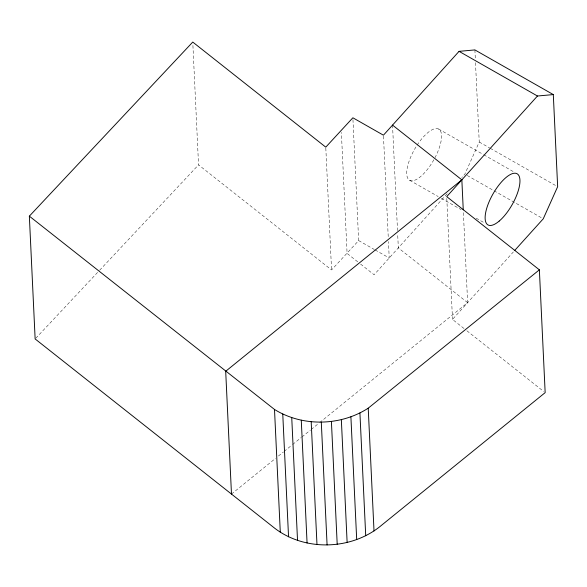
<?xml version="1.0" encoding="UTF-8"?>
<svg xmlns="http://www.w3.org/2000/svg" width="587" height="587" viewBox="0 0 587 587"><rect width="100%" height="100%" fill="white"/><g stroke="black" fill="none" stroke-linecap="round" stroke-linejoin="round"><path stroke-width="0.44" stroke-dasharray="2.94 2.2" d="M475.499 62.692L479.241 142.017L464.845 174.141L461.793 177.523M352.956 119.601L358.657 240.575L331.56 269.947L198.545 164.859L192.844 43.886M447.147 193.761L374.102 274.76L360.594 264.084M464.001 328.5L452.511 319.423L513.368 251.94M35.77 338.281L98.998 270.908M99.629 270.247L198.545 164.859M231.483 494.078L275.589 458.33M278.429 456.026L283.411 451.99M284.123 451.41L291.944 445.071M292.656 444.491L301.19 437.572M301.901 436.992L310.442 430.08M311.147 429.501L318.976 423.161M319.688 422.581L467.634 302.65L463.341 211.694M479.241 142.017L489.536 147.887M490.328 148.335L556.065 185.778M438.592 129.03L482.947 154.293M483.739 154.748L514.623 172.343M467.223 175.491L541.669 217.902M409.682 180.304L438.196 196.542M441.365 198.347L461.162 209.625M476.211 218.203L484.136 222.708M358.657 240.575L374.337 249.504M375.115 249.952L389.225 257.987L388.455 241.617M467.634 302.65L398.331 247.897L397.685 234.25M466.87 330.774L543.723 391.492M357.747 261.839L347.086 253.415L341.377 132.435M474.898 49.924L475.331 59.045M446.802 198.45L452.511 319.423M392.534 125.104L397.516 230.618M383.48 136.103L388.286 237.977M325.814 148.063L331.56 269.947M417.093 145.158A29.431 10.977 -60.3 0 1 439.003 129.279A29.431 10.977 -60.3 0 1 435.07 157.551M433.852 159.796A29.431 10.977 -60.3 0 1 409.022 179.864A29.431 10.977 -60.3 0 1 416.631 145.87"/><path stroke-width="0.88" d="M553.306 94.588L474.898 49.924L459.056 51.348L383.436 135.193L352.868 117.782L325.77 147.154L192.756 42.066L29.35 216.155L35.139 338.948L272.918 526.81C303.435 551.751 351.474 550.577 381.455 525.336L545.162 392.63L539.372 269.837L446.722 196.63L537.457 96.011L553.306 94.588L557.65 186.681L543.254 218.804L514.586 250.583M392.534 125.104L461.844 179.857L225.694 371.285L231.483 494.078M29.35 216.155L274.503 409.455C302.584 426.918 340.555 426.081 368.225 408.178L539.372 269.837M459.056 51.348L537.457 96.011M461.844 179.857L463.26 209.875M368.225 408.178L374.014 530.971M359.919 412.969L365.716 535.762M350.901 416.821L356.698 539.614M341.341 419.668L347.13 542.461M331.406 421.451L337.202 544.244M321.294 422.141L327.084 544.934M311.191 421.73L316.98 544.523M301.27 420.211L307.067 543.004M291.739 417.628L297.528 540.422M282.758 414.018L288.547 536.812M274.503 409.455L280.293 532.248M499.192 221.086A29.431 10.977 -60.3 0 0 519.018 175.895A29.431 10.977 -60.3 0 0 489.426 201.011A29.431 10.977 -60.3 0 0 499.192 221.086"/></g></svg>
